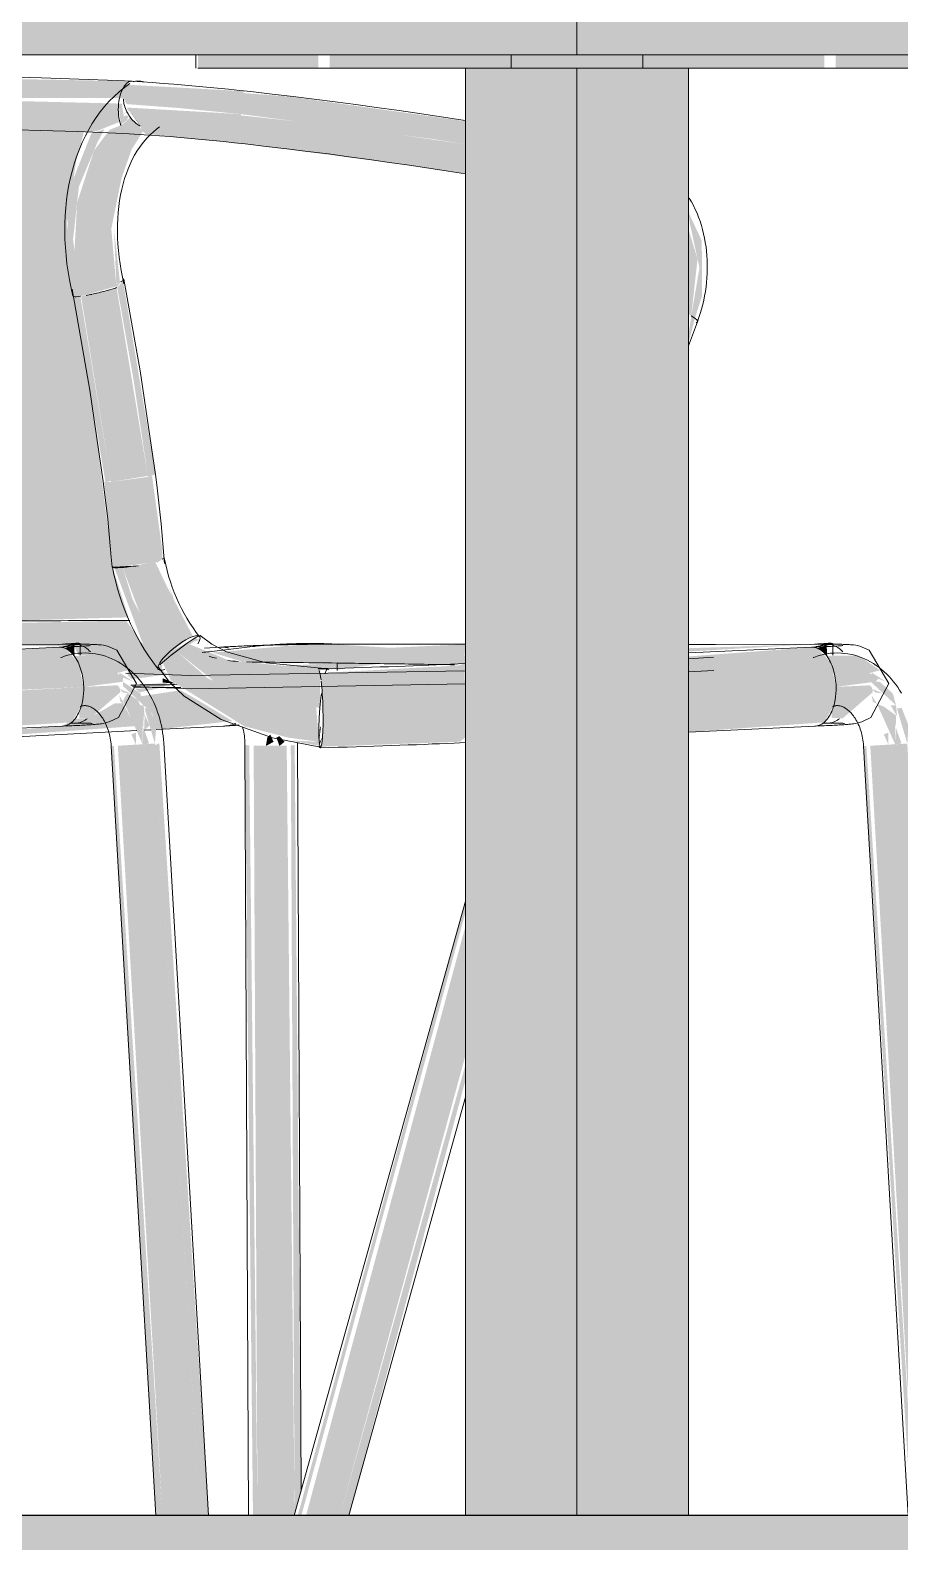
# Model space of a CAD drawing. Header units: inches. Extents: x 21380 to 98133, y -290 to 853.
# Drawn here: x 35420.17 to 35436.7, y 0.5 to 29.22 of the extents above; entities that cross this region are included whole.
import ezdxf

# ---------------------------------------------------------------- set-up
doc = ezdxf.new("R2010")
doc.units = ezdxf.units.IN
doc.header["$MEASUREMENT"] = 0
doc.layers.add('A-FLOR', color=192, linetype='Continuous', lineweight=9)
doc.layers.add('I-FURN', color=30, linetype='Continuous', lineweight=9)

# ---------------------------------------------------------------- blocks, each defined once
blk = doc.blocks.new('Falcon 7700 Series Pedestal Base - 36_ Square Top x 30_ - Wheelchair Height-460525-Building Section - East_West looking South')
at = {"layer": 'I-FURN'}
for points in [[(-26197.888, 28.75), (-26197.888, 30), (-26223.344, 30), (-26223.344, 28.75), (-26205.971, 28.75)], [(-26188.425, 28.75), (-26172.432, 28.75), (-26172.432, 30), (-26197.888, 30), (-26197.888, 28.75), (-26197.198, 28.75)], [(-26205.096, 28.5), (-26202.806, 28.5), (-26202.806, 28.75), (-26205.096, 28.75)], [(-26199.51, 28.5), (-26199.096, 28.5), (-26199.096, 28.75), (-26202.589, 28.75), (-26202.589, 28.5)], [(-26198.772, 28.5), (-26196.681, 28.5), (-26196.681, 28.75), (-26199.096, 28.75), (-26199.096, 28.5), (-26198.971, 28.5)], [(-26196.267, 28.5), (-26193.187, 28.5), (-26193.187, 28.75), (-26196.681, 28.75), (-26196.681, 28.5)], [(-26191.263, 28.5), (-26190.681, 28.5), (-26190.681, 28.75), (-26192.971, 28.75), (-26192.971, 28.5), (-26191.565, 28.5)], [(-26197.888, 1), (-26197.888, 28.5), (-26200.01, 28.5), (-26200.01, 1)], [(-26197.198, 1), (-26195.767, 1), (-26195.767, 28.5), (-26197.888, 28.5), (-26197.888, 1)]]:
    blk.add_hatch(color=256, dxfattribs=at).paths.add_polyline_path(points, flags=0)
for p, q in [((-26197.888, 28.75), (-26197.888, 30)), ((-26197.888, 28.75), (-26223.344, 28.75)), ((-26205.138, 28.75), (-26205.138, 28.5)), ((-26199.138, 28.75), (-26199.138, 28.5)), ((-26172.432, 28.75), (-26197.888, 28.75)), ((-26196.638, 28.5), (-26196.638, 28.75)), ((-26202.806, 28.5), (-26205.096, 28.5)), ((-26202.806, 28.5), (-26202.589, 28.5)), ((-26202.589, 28.5), (-26202.806, 28.5)), ((-26199.51, 28.5), (-26202.589, 28.5)), ((-26200.01, 1), (-26200.01, 28.5)), ((-26199.51, 28.5), (-26199.096, 28.5)), ((-26196.681, 28.5), (-26199.096, 28.5)), ((-26197.888, 28.5), (-26197.888, 1)), ((-26196.681, 28.5), (-26196.267, 28.5)), ((-26193.187, 28.5), (-26196.267, 28.5)), ((-26195.767, 1), (-26195.767, 28.5)), ((-26193.187, 28.5), (-26192.971, 28.5)), ((-26192.971, 28.5), (-26193.187, 28.5)), ((-26190.681, 28.5), (-26192.971, 28.5))]:
    blk.add_line(p, q, dxfattribs=at)
blk = doc.blocks.new('HermanMiller_Collection_Air-Chair_SideChair_Arms - Arms-V171-Building Section - East_West looking South')
at = {"layer": 'I-FURN'}
for points in [[(-26119.165, 17.331), (-26119.159, 17.369), (-26119.165, 17.539), (-26119.339, 17.476), (-26119.201, 17.369)], [(-26119.371, 17.483), (-26119.39, 17.507), (-26119.434, 17.496)], [(-26118.985, 16.742), (-26118.239, 16.84), (-26118.239, 16.918), (-26118.351, 17.005), (-26118.15, 17.057), (-26118.559, 17.337), (-26119.165, 17.331), (-26119, 16.909), (-26118.986, 16.755)], [(-26118.861, 16.143), (-26118.287, 16.642), (-26118.304, 16.727), (-26118.342, 16.772), (-26118.985, 16.742), (-26119.07, 16.274), (-26119.07, 16.153), (-26119.021, 16.151)], [(-26117.612, 1), (-26117.486, 1), (-26118.409, 15.62), (-26118.461, 15.619), (-26117.631, 1.329)], [(-26116.887, 1), (-26116.779, 1), (-26117.631, 15.665), (-26118.336, 15.624), (-26117.486, 1), (-26116.895, 1)], [(-26116.779, 1), (-26116.612, 1), (-26117.546, 15.67), (-26117.629, 15.636), (-26116.828, 1.854)]]:
    blk.add_hatch(color=256, dxfattribs=at).paths.add_polyline_path(points, flags=0)
h = blk.add_hatch(color=256, dxfattribs=at)
h.paths.add_polyline_path([(-26125.784, 16.423), (-26125.545, 16.475), (-26125.484, 17.133), (-26125.214, 17.212), (-26124.861, 17.099), (-26124.789, 17.137), (-26124.819, 17.244), (-26126.173, 17.148), (-26125.944, 16.953), (-26125.806, 16.617)], flags=0)
h.paths.add_polyline_path([(-26125.004, 16.46), (-26124.989, 16.48), (-26125.002, 16.479)], flags=0)
h.paths.add_polyline_path([(-26123.927, 16.51), (-26118.985, 16.742), (-26119.093, 17.212), (-26119.34, 17.477), (-26119.434, 17.496), (-26123.722, 17.244), (-26123.914, 16.557)], flags=0)
h = blk.add_hatch(color=256, dxfattribs=at)
h.paths.add_polyline_path([(-26117.631, 15.665), (-26117.604, 16.003), (-26117.738, 16.343), (-26117.828, 16.333), (-26117.738, 16.028)], flags=0)
h.paths.add_polyline_path([(-26118.326, 16.839), (-26118.355, 16.884), (-26118.351, 16.84)], flags=0)
h.paths.add_polyline_path([(-26117.845, 16.391), (-26117.905, 16.615), (-26118.239, 16.839), (-26118.239, 16.758), (-26118.084, 16.614)], flags=0)
h.paths.add_polyline_path([(-26118.037, 16.84), (-26118.307, 17.014), (-26118.307, 16.944), (-26118.085, 16.859)], flags=0)
h = blk.add_hatch(color=256, dxfattribs=at)
h.paths.add_polyline_path([(-26126.267, 15.675), (-26125.448, 15.801), (-26125.518, 16.102), (-26125.545, 16.434), (-26125.784, 16.423), (-26125.842, 16.048), (-26126.019, 15.775), (-26126.168, 15.694)], flags=0)
h.paths.add_polyline_path([(-26124.132, 15.775), (-26119.215, 16.068), (-26119.035, 16.376), (-26118.985, 16.742), (-26123.94, 16.464), (-26124.131, 15.779)], flags=0)
h = blk.add_hatch(color=256, dxfattribs=at)
h.paths.add_polyline_path([(-26117.992, 15.643), (-26117.992, 15.874), (-26118.078, 15.84), (-26118.016, 15.698)], flags=0)
h.paths.add_polyline_path([(-26117.862, 15.651), (-26117.741, 15.665), (-26117.865, 16.014), (-26117.862, 15.658)], flags=0)
h.paths.add_polyline_path([(-26118.208, 16.418), (-26118.309, 16.582), (-26118.287, 16.459), (-26118.239, 16.434)], flags=0)
h.paths.add_polyline_path([(-26117.862, 15.651), (-26117.845, 16.199), (-26118.078, 16.368), (-26118.208, 16.418), (-26117.865, 15.658)], flags=0)
h.paths.add_polyline_path([(-26117.827, 16.183), (-26117.845, 16.391), (-26117.947, 16.391), (-26117.845, 16.214)], flags=0)
h.paths.add_polyline_path([(-26118.085, 16.615), (-26118.307, 16.706), (-26118.239, 16.636)], flags=0)
for p, q in [((-26119.05, 17.347), (-26119.05, 17.565)), ((-26119.448, 17.496), (-26123.709, 17.296)), ((-26124.134, 15.774), (-26119.383, 15.997)), ((-26119.242, 16.052), (-26119.152, 16.052)), ((-26118.462, 15.618), (-26117.613, 1)), ((-26116.611, 1), (-26117.464, 15.676))]:
    blk.add_line(p, q, dxfattribs=at)
at = {"layer": 'I-FURN', "flags": 128}
for points in [[(-26123.638, 17.551), (-26121.278, 17.55), (-26119.155, 17.552)], [(-26118.861, 17.526), (-26118.863, 17.526), (-26118.87, 17.526), (-26118.88, 17.525), (-26118.893, 17.523), (-26118.909, 17.522), (-26118.927, 17.521), (-26118.947, 17.52), (-26118.969, 17.518), (-26118.993, 17.517), (-26119.019, 17.515), (-26119.047, 17.514), (-26119.076, 17.512), (-26119.107, 17.51), (-26119.14, 17.509), (-26119.174, 17.507), (-26119.209, 17.506), (-26119.245, 17.504), (-26119.283, 17.502), (-26119.322, 17.501), (-26119.362, 17.499), (-26119.403, 17.498), (-26119.444, 17.496), (-26119.445, 17.496)], [(-26117.983, 16.809), (-26118.356, 17.439), (-26118.534, 17.514), (-26118.61, 17.532), (-26118.653, 17.538), (-26118.685, 17.542), (-26118.711, 17.544), (-26118.734, 17.546), (-26118.757, 17.547), (-26118.779, 17.548), (-26118.802, 17.549), (-26118.826, 17.55), (-26118.851, 17.55), (-26118.877, 17.551), (-26118.905, 17.551), (-26118.933, 17.552), (-26118.963, 17.552), (-26118.995, 17.552), (-26119.027, 17.552), (-26119.061, 17.552), (-26119.096, 17.552), (-26119.132, 17.552), (-26119.156, 17.552)], [(-26119.027, 17.385), (-26119.092, 17.38), (-26119.157, 17.371), (-26119.222, 17.359), (-26119.286, 17.343), (-26119.348, 17.325), (-26119.41, 17.303), (-26119.421, 17.298)], [(-26117.464, 15.676), (-26117.469, 15.743), (-26117.476, 15.81), (-26117.484, 15.876), (-26117.495, 15.942), (-26117.508, 16.008), (-26117.523, 16.073), (-26117.54, 16.137), (-26117.558, 16.201), (-26117.579, 16.264), (-26117.602, 16.326), (-26117.626, 16.388), (-26117.653, 16.448), (-26117.681, 16.508), (-26117.712, 16.566), (-26117.744, 16.623), (-26117.778, 16.679), (-26117.814, 16.734), (-26117.852, 16.787), (-26117.892, 16.838), (-26117.934, 16.888), (-26117.977, 16.937), (-26118.023, 16.983), (-26118.07, 17.028), (-26118.119, 17.07), (-26118.17, 17.11), (-26118.222, 17.148), (-26118.276, 17.184), (-26118.332, 17.217), (-26118.39, 17.248), (-26118.448, 17.276), (-26118.508, 17.301), (-26118.57, 17.323), (-26118.632, 17.342), (-26118.696, 17.357), (-26118.76, 17.37), (-26118.825, 17.379), (-26118.89, 17.385), (-26118.956, 17.387), (-26119.021, 17.385), (-26119.027, 17.385)], [(-26117.983, 16.809), (-26118.325, 16.16), (-26118.499, 16.077), (-26118.573, 16.056), (-26118.617, 16.047), (-26118.648, 16.042), (-26118.674, 16.038), (-26118.697, 16.035), (-26118.719, 16.033), (-26118.742, 16.031), (-26118.765, 16.029), (-26118.789, 16.027), (-26118.814, 16.025), (-26118.84, 16.023), (-26118.867, 16.022), (-26118.896, 16.02), (-26118.925, 16.018), (-26118.957, 16.016), (-26118.989, 16.014), (-26119.023, 16.013), (-26119.058, 16.011), (-26119.094, 16.009), (-26119.131, 16.008), (-26119.17, 16.006), (-26119.21, 16.004), (-26119.25, 16.002), (-26119.292, 16.001), (-26119.335, 15.999), (-26119.378, 15.998), (-26119.385, 15.997)], [(-26119.051, 16.369), (-26119.038, 16.374), (-26119.026, 16.378), (-26119.013, 16.381), (-26119.001, 16.383), (-26118.989, 16.385), (-26118.977, 16.386), (-26118.974, 16.386)], [(-26118.974, 16.386), (-26118.962, 16.387), (-26118.95, 16.386), (-26118.938, 16.385), (-26118.925, 16.384), (-26118.912, 16.381), (-26118.899, 16.378), (-26118.885, 16.374), (-26118.871, 16.369), (-26118.856, 16.363), (-26118.841, 16.356), (-26118.825, 16.347), (-26118.809, 16.338), (-26118.793, 16.327), (-26118.776, 16.315), (-26118.759, 16.302), (-26118.742, 16.287), (-26118.725, 16.271), (-26118.707, 16.253), (-26118.69, 16.234), (-26118.673, 16.214), (-26118.656, 16.192), (-26118.639, 16.169), (-26118.623, 16.145), (-26118.607, 16.119), (-26118.592, 16.092), (-26118.577, 16.064), (-26118.563, 16.035), (-26118.55, 16.004), (-26118.537, 15.973), (-26118.525, 15.941), (-26118.514, 15.907), (-26118.504, 15.874), (-26118.495, 15.839), (-26118.487, 15.804), (-26118.48, 15.768), (-26118.474, 15.732), (-26118.469, 15.695), (-26118.465, 15.659), (-26118.462, 15.622), (-26118.462, 15.618)], [(-26118.824, 16.048), (-26118.827, 16.049), (-26118.833, 16.049), (-26118.844, 16.049), (-26118.857, 16.05), (-26118.872, 16.05), (-26118.89, 16.051), (-26118.911, 16.051), (-26118.933, 16.051), (-26118.957, 16.052), (-26118.983, 16.052), (-26119.011, 16.052), (-26119.04, 16.052), (-26119.071, 16.052), (-26119.104, 16.052), (-26119.138, 16.052), (-26119.151, 16.052)]]:
    blk.add_lwpolyline(points, dxfattribs=at)
at = {"layer": 'I-FURN'}
for points, knots in [([(-26119.371, 17.51), (-26119.241, 17.527), (-26119.047, 17.555), (-26119.033, 17.573), (-26119.202, 17.568), (-26119.369, 17.557), (-26119.466, 17.55)], [-0.9999956, -0.9999956, -0.9999956, -0.9999956, -0.7, -0.4, -0.2, 0, 0, 0, 0]), ([(-26119.172, 17.552), (-26119.097, 17.556), (-26118.984, 17.523), (-26118.885, 17.438), (-26118.855, 17.405)], [0, 0, 0, 0, 0.2857143, 0.4285714, 0.4285714, 0.4285714, 0.4285714]), ([(-26118.985, 16.742), (-26118.988, 16.855), (-26119.024, 17.08), (-26119.145, 17.328), (-26119.292, 17.466), (-26119.387, 17.496), (-26119.434, 17.496)], [0, 0, 0, 0, 0.285714, 0.571429, 0.785714, 1, 1, 1, 1]), ([(-26119.397, 15.997), (-26119.335, 15.996), (-26119.209, 16.045), (-26119.07, 16.24), (-26118.996, 16.489), (-26118.983, 16.657), (-26118.985, 16.742)], [0, 0, 0, 0, 0.285714, 0.571429, 0.785714, 1, 1, 1, 1]), ([(-26118.92, 16.138), (-26118.936, 16.125), (-26119.005, 16.078), (-26119.079, 16.056), (-26119.135, 16.053)], [0.7142857, 0.7142857, 0.7142857, 0.7142857, 0.7857143, 1, 1, 1, 1])]:
    blk.add_open_spline(points, degree=3, knots=knots, dxfattribs=at)
for points in [[(-26119.284, 17.527), (-26119.248, 17.541), (-26119.21, 17.55), (-26119.172, 17.552)], [(-26119.135, 16.053), (-26119.141, 16.052), (-26119.147, 16.052), (-26119.152, 16.052)]]:
    blk.add_open_spline(points, degree=3, dxfattribs=at)
blk = doc.blocks.new('HermanMiller_Collection_Air-Chair_SideChair_Arms - Arms-V179-Building Section - East_West looking South')
at = {"layer": 'I-FURN'}
for points in [[(-26126.047, 27.825), (-26122.661, 27.931), (-26118.303, 27.933), (-26118.143, 28.228), (-26118.239, 28.253), (-26122.794, 28.334), (-26125.748, 28.228), (-26125.98, 28.032), (-26126.024, 27.933)], [(-26115.996, 27.624), (-26115.945, 28.061), (-26118.193, 28.184), (-26118.303, 27.933), (-26118.22, 27.909), (-26118.166, 27.814), (-26117.184, 27.741)], [(-26118.829, 27.281), (-26118.725, 27.308), (-26118.298, 27.477), (-26118.327, 27.825), (-26122.661, 27.931), (-26126.047, 27.825), (-26125.971, 27.481), (-26124.819, 27.3), (-26122.366, 27.359), (-26118.832, 27.281)], [(-26111.727, 27.05), (-26111.727, 27.491), (-26115.072, 27.958), (-26115.95, 28.025), (-26115.996, 27.624), (-26112.337, 27.149)], [(-26117.924, 27.43), (-26118.163, 27.741), (-26117.93, 27.432)], [(-26111.727, 26.486), (-26111.727, 27.05), (-26114.137, 27.401), (-26115.999, 27.6), (-26116.053, 27.076), (-26112.567, 26.623)], [(-26107.362, 23.747), (-26107.224, 24.179), (-26107.232, 25.218), (-26107.484, 25.76), (-26107.459, 25.55), (-26107.275, 24.704), (-26107.431, 23.793)], [(-26107.431, 23.793), (-26107.312, 24.872), (-26107.484, 25.435), (-26107.484, 23.822)], [(-26117.763, 20.731), (-26117.621, 20.78), (-26118.239, 24.463), (-26118.346, 24.327), (-26118.037, 22.577)], [(-26118.544, 20.635), (-26118.467, 20.656), (-26119.048, 24.162), (-26119.164, 24.155), (-26118.572, 20.637)], [(-26118.464, 20.637), (-26117.766, 20.75), (-26118.36, 24.327), (-26119.034, 24.162), (-26118.465, 20.644)], [(-26107.484, 23.273), (-26107.362, 23.747), (-26107.431, 23.793), (-26107.484, 23.419), (-26107.484, 23.379)], [(-26118.299, 19.02), (-26117.598, 19.118), (-26117.763, 20.731), (-26118.464, 20.637), (-26118.3, 19.025)], [(-26117.596, 19.095), (-26117.49, 19.169), (-26117.49, 19.33), (-26117.685, 20.75), (-26117.763, 20.731), (-26117.598, 19.118)], [(-26118.429, 19.015), (-26118.3, 19.033), (-26118.464, 20.637), (-26118.594, 20.635), (-26118.464, 19.363)], [(-26117.573, 17.095), (-26117.471, 17.287), (-26118.056, 18.406), (-26118.244, 19.009), (-26118.399, 19.002), (-26117.838, 17.5), (-26117.605, 17.144)], [(-26117.471, 17.287), (-26117.015, 17.647), (-26116.905, 17.697), (-26117.397, 18.64), (-26117.628, 19.123), (-26118.239, 18.994), (-26117.802, 17.835)], [(-26118.078, 16.886), (-26117.382, 16.982), (-26117.509, 17.058), (-26118.182, 18.003), (-26122.82, 17.899), (-26122.827, 17.55), (-26119.159, 17.51), (-26119.093, 17.341), (-26118.546, 17.331), (-26118.15, 17.057), (-26118.15, 16.968), (-26118.085, 16.894)], [(-26114.492, 16.344), (-26114.488, 17.073), (-26116.224, 17.247), (-26117.015, 17.57), (-26117.22, 17.42), (-26116.518, 16.861), (-26115.716, 16.545), (-26114.962, 16.421)], [(-26104.856, 17.331), (-26104.85, 17.369), (-26104.856, 17.539), (-26105.03, 17.476), (-26104.892, 17.369)], [(-26105.063, 17.483), (-26105.082, 17.507), (-26105.079, 17.487)], [(-26104.677, 16.742), (-26103.93, 16.84), (-26103.872, 16.896), (-26104.043, 17.005), (-26103.842, 17.057), (-26104.251, 17.337), (-26104.856, 17.331), (-26104.692, 16.909), (-26104.678, 16.755)], [(-26114.373, 17.06), (-26114.167, 17.096), (-26114.167, 17.195), (-26115.421, 17.129), (-26115.033, 17.105), (-26114.371, 17.066)], [(-26114.436, 16.318), (-26111.727, 16.412), (-26111.742, 17.073), (-26111.865, 17.148), (-26114.495, 17.004), (-26114.443, 16.512)], [(-26114.167, 17.069), (-26113.357, 17.183), (-26114.167, 17.195), (-26114.167, 17.096)], [(-26117.466, 16.733), (-26117.398, 16.818), (-26118.085, 16.775), (-26118.041, 16.737), (-26117.486, 16.733)], [(-26117.245, 16.808), (-26117.486, 16.907), (-26117.486, 16.823), (-26117.304, 16.812)], [(-26107.484, 15.885), (-26104.907, 16.068), (-26104.726, 16.376), (-26104.677, 16.742), (-26107.484, 16.61), (-26107.484, 15.893)], [(-26104.553, 16.143), (-26103.979, 16.642), (-26103.995, 16.727), (-26104.034, 16.772), (-26104.677, 16.742), (-26104.761, 16.274), (-26104.761, 16.153), (-26104.712, 16.151)], [(-26114.471, 15.606), (-26111.829, 15.7), (-26111.727, 15.781), (-26111.727, 16.412), (-26114.436, 16.318), (-26114.456, 15.677)], [(-26114.509, 15.697), (-26114.475, 15.97), (-26114.492, 15.988)], [(-26115.686, 1), (-26115.68, 1), (-26115.838, 15.629), (-26115.919, 15.643), (-26115.766, 1)], [(-26115.328, 1), (-26114.974, 1.015), (-26115.125, 15.626), (-26115.753, 15.624), (-26115.68, 1), (-26115.449, 1)], [(-26114.974, 1.015), (-26114.851, 1.458), (-26114.973, 15.637), (-26115.047, 15.63), (-26114.985, 3.187)], [(-26114.5, 15.639), (-26114.444, 15.793), (-26114.506, 15.679)], [(-26103.177, 1), (-26104.101, 15.62), (-26104.153, 15.619), (-26103.251, 1), (-26103.182, 1)], [(-26102.71, 1), (-26102.599, 1), (-26102.576, 2.813), (-26103.323, 15.665), (-26104.027, 15.624), (-26103.177, 1), (-26102.832, 1)], [(-26114.91, 1), (-26114.845, 1), (-26111.727, 12.451), (-26111.727, 12.667), (-26114.914, 1)], [(-26114.541, 1), (-26114.112, 1), (-26111.727, 9.736), (-26111.727, 12.187), (-26114.757, 1), (-26114.548, 1)], [(-26114.039, 1), (-26113.942, 1), (-26111.727, 9.264), (-26111.727, 9.557), (-26114.112, 1)]]:
    blk.add_hatch(color=256, dxfattribs=at).paths.add_polyline_path(points, flags=0)
h = blk.add_hatch(color=256, dxfattribs=at)
h.paths.add_polyline_path([(-26119.125, 24.155), (-26119.048, 24.162), (-26119.187, 25.242), (-26119.076, 26.248), (-26118.725, 27.084), (-26118.59, 27.338), (-26118.841, 27.255), (-26119.174, 26.412), (-26119.293, 25.719), (-26119.279, 24.869), (-26119.174, 24.157)], flags=0)
h.paths.add_polyline_path([(-26118.225, 27.609), (-26118.166, 27.671), (-26118.226, 27.624)], flags=0)
h = blk.add_hatch(color=256, dxfattribs=at)
h.paths.add_polyline_path([(-26119.048, 24.162), (-26118.364, 24.351), (-26118.46, 25.445), (-26118.266, 26.407), (-26118.073, 26.953), (-26117.851, 27.307), (-26118.097, 27.56), (-26118.305, 27.401), (-26118.495, 27.325), (-26118.791, 26.926), (-26119.11, 25.941), (-26119.16, 25.031), (-26119.092, 24.506)], flags=0)
h.paths.add_polyline_path([(-26118.268, 27.411), (-26118.175, 27.491), (-26118.122, 27.6), (-26118.216, 27.59), (-26118.239, 27.454)], flags=0)
h = blk.add_hatch(color=256, dxfattribs=at)
h.paths.add_polyline_path([(-26116.053, 27.076), (-26115.996, 27.624), (-26118.166, 27.749), (-26117.908, 27.393), (-26117.856, 27.288), (-26117.802, 27.247), (-26117.124, 27.181)], flags=0)
h.paths.add_polyline_path([(-26118.276, 27.406), (-26118.211, 27.499), (-26118.259, 27.821), (-26118.321, 27.825), (-26118.278, 27.411)], flags=0)
h = blk.add_hatch(color=256, dxfattribs=at)
h.paths.add_polyline_path([(-26120.428, 17.999), (-26118.133, 18.063), (-26118.433, 19.01), (-26118.431, 19.039), (-26118.827, 22.135), (-26119.307, 25.541), (-26119.131, 26.72), (-26118.978, 27.286), (-26122.634, 27.356), (-26124.589, 27.252), (-26124.506, 27.216), (-26123.472, 26.98), (-26122.404, 26.625), (-26122.223, 26.448), (-26122.202, 26.344), (-26121.918, 26.073), (-26121.888, 25.949), (-26121.533, 25.159), (-26121.518, 24.537), (-26121.603, 23.959), (-26122.722, 20.742), (-26122.801, 20.4), (-26122.762, 18.285), (-26122.751, 18.004), (-26121.431, 18)], flags=0)
h.paths.add_polyline_path([(-26122.291, 24.694), (-26122.408, 24.694), (-26122.347, 24.783)], flags=0)
h.paths.add_polyline_path([(-26123.021, 22.782), (-26122.483, 24.046), (-26122.402, 24.039), (-26122.33, 24.878), (-26122.423, 25.304), (-26122.592, 25.517), (-26122.626, 25.719), (-26122.76, 25.737), (-26123.746, 26.031), (-26123.406, 25.159), (-26123.196, 24.169), (-26123.023, 22.794)], flags=0)
h.paths.add_polyline_path([(-26119.293, 25.719), (-26119.241, 26.168), (-26119.291, 25.726)], flags=0)
h.paths.add_polyline_path([(-26122.2, 25.724), (-26122.343, 25.928), (-26122.466, 25.734), (-26122.254, 25.726)], flags=0)
h = blk.add_hatch(color=256, dxfattribs=at)
h.paths.add_polyline_path([(-26118.36, 24.327), (-26118.294, 24.419), (-26118.408, 25.445), (-26118.364, 24.351)], flags=0)
h.paths.add_polyline_path([(-26118.253, 24.456), (-26118.247, 24.464), (-26118.255, 24.464)], flags=0)
h = blk.add_hatch(color=256, dxfattribs=at)
h.paths.add_polyline_path([(-26117.377, 18.668), (-26117.239, 18.278), (-26117.297, 18.491), (-26117.343, 18.591)], flags=0)
h.paths.add_polyline_path([(-26116.905, 17.697), (-26116.843, 17.722), (-26116.913, 17.711)], flags=0)
h = blk.add_hatch(color=256, dxfattribs=at)
h.paths.add_polyline_path([(-26117.509, 17.058), (-26117.486, 17.161), (-26117.564, 17.141)], flags=0)
h.paths.add_polyline_path([(-26117.565, 17.144), (-26117.384, 17.292), (-26116.88, 17.604), (-26116.781, 17.633), (-26116.867, 17.672), (-26117.392, 17.371), (-26117.524, 17.207)], flags=0)
h = blk.add_hatch(color=256, dxfattribs=at)
h.paths.add_polyline_path([(-26111.936, 17.162), (-26111.727, 17.186), (-26111.742, 17.392), (-26114.143, 17.548), (-26114.806, 17.548), (-26116.536, 17.393), (-26115.973, 17.224), (-26115.693, 17.213), (-26111.996, 17.163)], flags=0)
h.paths.add_polyline_path([(-26116.453, 17.281), (-26116.674, 17.404), (-26116.58, 17.325), (-26116.496, 17.285)], flags=0)
h = blk.add_hatch(color=256, dxfattribs=at)
h.paths.add_polyline_path([(-26111.727, 17.391), (-26111.727, 17.55), (-26113.434, 17.473), (-26111.742, 17.392)], flags=0)
h.paths.add_polyline_path([(-26107.484, 17.414), (-26105.15, 17.552), (-26107.484, 17.477), (-26107.484, 17.42)], flags=0)
h = blk.add_hatch(color=256, dxfattribs=at)
h.paths.add_polyline_path([(-26117.929, 16.636), (-26117.486, 16.733), (-26118.006, 16.705)], flags=0)
h.paths.add_polyline_path([(-26116.606, 17.426), (-26116.456, 17.426), (-26116.609, 17.428)], flags=0)
h = blk.add_hatch(color=256, dxfattribs=at)
h.paths.add_polyline_path([(-26114.497, 15.622), (-26114.509, 15.697), (-26115.044, 15.724)], flags=0)
h.paths.add_polyline_path([(-26114.509, 15.697), (-26114.564, 16.356), (-26116.046, 16.675), (-26116.626, 16.904), (-26117.22, 17.42), (-26117.477, 17.187), (-26117.327, 16.864), (-26115.934, 15.994), (-26115.087, 15.777), (-26114.514, 15.698)], flags=0)
h = blk.add_hatch(color=256, dxfattribs=at)
h.paths.add_polyline_path([(-26107.484, 16.61), (-26104.677, 16.742), (-26104.784, 17.212), (-26105.032, 17.477), (-26105.126, 17.496), (-26107.484, 17.32), (-26107.484, 16.709)], flags=0)
h.paths.add_polyline_path([(-26111.727, 17.056), (-26111.727, 17.186), (-26111.865, 17.148), (-26111.742, 17.073)], flags=0)
h = blk.add_hatch(color=256, dxfattribs=at)
h.paths.add_polyline_path([(-26103.323, 15.665), (-26103.296, 16.003), (-26103.43, 16.343), (-26103.52, 16.333), (-26103.43, 16.028)], flags=0)
h.paths.add_polyline_path([(-26104.018, 16.839), (-26104.047, 16.884), (-26104.043, 16.84)], flags=0)
h.paths.add_polyline_path([(-26103.537, 16.391), (-26103.597, 16.615), (-26103.847, 16.838), (-26104.018, 16.839), (-26103.597, 16.447)], flags=0)
h.paths.add_polyline_path([(-26103.729, 16.84), (-26103.998, 17.014), (-26103.998, 16.944), (-26103.777, 16.859)], flags=0)
h = blk.add_hatch(color=256, dxfattribs=at)
h.paths.add_polyline_path([(-26117.845, 16.391), (-26117.685, 16.239), (-26117.604, 15.931), (-26116.156, 16.093), (-26116.903, 16.544), (-26117.144, 16.677), (-26117.892, 16.565), (-26117.858, 16.44)], flags=0)
h.paths.add_polyline_path([(-26117.827, 16.183), (-26117.865, 16.404), (-26117.838, 16.306), (-26117.829, 16.21)], flags=0)
h.paths.add_polyline_path([(-26118.208, 16.418), (-26117.828, 16.18), (-26117.831, 15.919), (-26117.733, 16.011), (-26117.959, 16.497), (-26118.156, 16.625), (-26118.202, 16.544), (-26118.232, 16.487), (-26118.21, 16.423)], flags=0)
h.paths.add_polyline_path([(-26122.512, 15.675), (-26118.007, 15.996), (-26118.239, 16.434), (-26118.403, 16.426), (-26118.752, 16.222), (-26118.928, 16.146), (-26119.151, 16.139), (-26119.397, 15.997), (-26122.235, 15.776), (-26122.44, 15.688)], flags=0)
h = blk.add_hatch(color=256, dxfattribs=at)
h.paths.add_polyline_path([(-26103.683, 15.643), (-26103.683, 15.874), (-26103.77, 15.84), (-26103.707, 15.698)], flags=0)
h.paths.add_polyline_path([(-26103.553, 15.651), (-26103.433, 15.665), (-26103.557, 16.014), (-26103.553, 15.658)], flags=0)
h.paths.add_polyline_path([(-26103.899, 16.418), (-26104.001, 16.582), (-26103.978, 16.459)], flags=0)
h.paths.add_polyline_path([(-26103.553, 15.651), (-26103.537, 16.199), (-26103.77, 16.368), (-26103.899, 16.418), (-26103.557, 15.658)], flags=0)
h.paths.add_polyline_path([(-26103.519, 16.183), (-26103.537, 16.391), (-26103.639, 16.391), (-26103.537, 16.214)], flags=0)
h.paths.add_polyline_path([(-26103.777, 16.615), (-26103.998, 16.706), (-26103.93, 16.636), (-26103.784, 16.616)], flags=0)
h = blk.add_hatch(color=256, dxfattribs=at)
h.paths.add_polyline_path([(-26115.521, 15.619), (-26115.375, 15.697), (-26115.436, 15.836), (-26115.494, 15.777), (-26115.521, 15.621)], flags=0)
h.paths.add_polyline_path([(-26115.263, 15.621), (-26115.166, 15.697), (-26115.263, 15.807), (-26115.32, 15.777), (-26115.264, 15.625)], flags=0)
for p, q in [((-26107.484, 23.219), (-26107.313, 23.678)), ((-26107.336, 23.661), (-26107.313, 23.678)), ((-26116.771, 17.721), (-26116.771, 17.711)), ((-26114.401, 17.552), (-26111.727, 17.552)), ((-26104.742, 17.347), (-26104.742, 17.565)), ((-26116.386, 17.496), (-26116.689, 17.48)), ((-26105.139, 17.496), (-26107.484, 17.386)), ((-26107.484, 17.277), (-26107.009, 17.307)), ((-26114.331, 17.066), (-26114.349, 17.091)), ((-26114.167, 17.195), (-26114.167, 17.053)), ((-26111.727, 17.187), (-26112.012, 17.173)), ((-26107.484, 17.026), (-26107.005, 17.056)), ((-26122.491, 15.675), (-26117.974, 15.911)), ((-26117.831, 15.918), (-26117.707, 15.925)), ((-26117.61, 15.93), (-26116.303, 15.998)), ((-26107.484, 15.884), (-26105.075, 15.997)), ((-26104.934, 16.052), (-26104.844, 16.052)), ((-26115.92, 15.645), (-26115.848, 1)), ((-26114.92, 15.671), (-26114.92, 15.65)), ((-26114.85, 1.459), (-26114.92, 15.65)), ((-26111.942, 15.675), (-26111.727, 15.685)), ((-26104.154, 15.618), (-26103.304, 1)), ((-26111.727, 12.669), (-26114.98, 1)), ((-26113.941, 1), (-26111.727, 8.945))]:
    blk.add_line(p, q, dxfattribs=at)
at = {"layer": 'I-FURN', "flags": 128}
for points in [[(-26125.647, 28.25), (-26125.177, 28.28), (-26124.68, 28.306), (-26124.156, 28.326), (-26123.605, 28.34), (-26123.029, 28.35), (-26122.427, 28.353), (-26121.801, 28.352), (-26121.152, 28.345), (-26120.481, 28.332), (-26119.789, 28.314), (-26119.077, 28.291), (-26118.346, 28.263), (-26118.069, 28.251)], [(-26118.106, 28.206), (-26118.21, 28.13), (-26118.311, 28.048), (-26118.407, 27.961), (-26118.499, 27.868), (-26118.587, 27.77), (-26118.669, 27.667), (-26118.748, 27.559), (-26118.821, 27.447), (-26118.89, 27.331), (-26118.953, 27.211), (-26119.012, 27.088), (-26119.067, 26.961), (-26119.116, 26.83), (-26119.161, 26.697), (-26119.2, 26.561), (-26119.235, 26.422), (-26119.265, 26.281), (-26119.29, 26.138), (-26119.311, 25.993), (-26119.326, 25.845), (-26119.337, 25.697), (-26119.344, 25.547), (-26119.345, 25.395), (-26119.342, 25.243), (-26119.334, 25.09), (-26119.321, 24.936), (-26119.304, 24.782), (-26119.283, 24.628), (-26119.257, 24.474), (-26119.226, 24.32), (-26119.191, 24.167)], [(-26118.067, 28.251), (-26117.872, 28.238), (-26117.674, 28.224), (-26117.473, 28.209), (-26117.27, 28.193), (-26117.064, 28.176), (-26116.858, 28.158), (-26116.649, 28.139), (-26116.44, 28.118), (-26116.23, 28.097), (-26116.019, 28.075), (-26115.944, 28.066)], [(-26111.727, 27.5), (-26111.897, 27.527), (-26112.269, 27.585), (-26112.646, 27.642), (-26113.029, 27.698), (-26113.417, 27.753), (-26113.808, 27.806), (-26114.203, 27.858), (-26114.601, 27.909), (-26115.001, 27.958), (-26115.402, 28.005), (-26115.805, 28.051), (-26115.944, 28.066)], [(-26125.015, 27.288), (-26124.629, 27.307), (-26124.116, 27.327), (-26123.576, 27.341), (-26123.009, 27.35), (-26122.416, 27.353), (-26121.799, 27.352), (-26121.157, 27.344), (-26120.493, 27.332), (-26119.808, 27.314), (-26119.102, 27.291), (-26118.377, 27.263), (-26118.12, 27.252)], [(-26117.541, 27.38), (-26117.601, 27.337), (-26117.659, 27.29), (-26117.715, 27.239), (-26117.77, 27.183), (-26117.823, 27.123), (-26117.875, 27.059), (-26117.925, 26.991), (-26117.972, 26.918), (-26118.018, 26.842), (-26118.061, 26.761), (-26118.101, 26.676), (-26118.139, 26.587), (-26118.174, 26.495), (-26118.206, 26.399), (-26118.235, 26.299), (-26118.261, 26.196), (-26118.283, 26.091), (-26118.303, 25.982), (-26118.318, 25.87), (-26118.33, 25.756), (-26118.339, 25.64), (-26118.344, 25.521), (-26118.345, 25.401), (-26118.342, 25.279), (-26118.336, 25.156), (-26118.326, 25.032), (-26118.312, 24.907), (-26118.294, 24.781), (-26118.273, 24.655), (-26118.248, 24.529), (-26118.219, 24.402)], [(-26118.122, 27.252), (-26117.932, 27.24), (-26117.738, 27.226), (-26117.542, 27.212), (-26117.344, 27.196), (-26117.143, 27.179), (-26116.94, 27.162), (-26116.737, 27.143), (-26116.532, 27.123), (-26116.326, 27.102), (-26116.12, 27.08), (-26116.053, 27.072)], [(-26111.727, 26.487), (-26112.054, 26.54), (-26112.42, 26.597), (-26112.793, 26.653), (-26113.171, 26.708), (-26113.554, 26.762), (-26113.941, 26.815), (-26114.331, 26.867), (-26114.725, 26.917), (-26115.12, 26.965), (-26115.517, 27.012), (-26115.915, 27.057), (-26116.053, 27.072)], [(-26107.313, 23.678), (-26107.285, 23.758), (-26107.259, 23.839), (-26107.235, 23.921), (-26107.213, 24.004), (-26107.194, 24.087), (-26107.177, 24.171), (-26107.163, 24.256), (-26107.151, 24.341), (-26107.141, 24.426), (-26107.134, 24.511), (-26107.129, 24.596), (-26107.126, 24.682), (-26107.126, 24.767), (-26107.129, 24.852), (-26107.134, 24.936), (-26107.141, 25.02), (-26107.151, 25.104), (-26107.164, 25.187), (-26107.179, 25.269), (-26107.196, 25.35), (-26107.216, 25.431), (-26107.239, 25.51), (-26107.264, 25.588), (-26107.291, 25.665), (-26107.322, 25.741), (-26107.355, 25.815), (-26107.39, 25.887), (-26107.428, 25.958), (-26107.469, 26.027)], [(-26117.621, 20.78), (-26117.914, 22.744), (-26118.222, 24.486)], [(-26119.205, 24.299), (-26118.868, 22.377), (-26118.612, 20.647)], [(-26107.313, 23.678), (-26107.313, 23.679), (-26107.322, 23.708), (-26107.362, 23.747), (-26107.431, 23.793)], [(-26117.448, 19.086), (-26117.511, 19.837), (-26117.596, 20.584), (-26117.621, 20.78)], [(-26118.612, 20.647), (-26118.526, 19.929), (-26118.46, 19.207), (-26118.446, 19.017)], [(-26118.437, 19.015), (-26118.409, 18.877), (-26118.377, 18.74), (-26118.34, 18.603), (-26118.299, 18.468), (-26118.255, 18.334), (-26118.205, 18.201), (-26118.152, 18.07), (-26118.095, 17.941), (-26118.034, 17.815), (-26117.969, 17.69), (-26117.9, 17.568), (-26117.828, 17.448), (-26117.752, 17.331), (-26117.673, 17.217), (-26117.59, 17.106), (-26117.565, 17.075)], [(-26116.78, 17.694), (-26116.844, 17.778), (-26116.905, 17.864), (-26116.964, 17.953), (-26117.021, 18.045), (-26117.075, 18.138), (-26117.126, 18.234), (-26117.174, 18.333), (-26117.219, 18.432), (-26117.262, 18.534), (-26117.301, 18.637), (-26117.337, 18.741), (-26117.37, 18.846), (-26117.399, 18.953), (-26117.425, 19.059), (-26117.448, 19.167), (-26117.453, 19.197)], [(-26117.22, 17.42), (-26117.116, 17.498), (-26117.015, 17.57), (-26116.924, 17.633), (-26116.85, 17.681), (-26116.798, 17.711), (-26116.771, 17.721)], [(-26116.768, 17.72), (-26116.55, 17.551), (-26116.269, 17.407), (-26115.514, 17.196), (-26114.403, 17.092), (-26114.349, 17.091)], [(-26116.399, 17.495), (-26116.374, 17.497), (-26116.348, 17.498), (-26116.32, 17.5), (-26116.291, 17.502), (-26116.261, 17.504), (-26116.23, 17.505), (-26116.197, 17.507), (-26116.163, 17.509), (-26116.128, 17.511), (-26116.092, 17.512), (-26116.054, 17.514), (-26116.015, 17.516), (-26115.975, 17.518), (-26115.935, 17.519), (-26115.893, 17.521), (-26115.85, 17.523), (-26115.806, 17.524), (-26115.762, 17.526), (-26115.717, 17.527), (-26115.671, 17.529), (-26115.625, 17.53), (-26115.578, 17.532), (-26115.531, 17.533), (-26115.483, 17.535), (-26115.435, 17.536), (-26115.387, 17.537), (-26115.339, 17.539), (-26115.29, 17.54), (-26115.242, 17.541), (-26115.193, 17.542), (-26115.145, 17.543), (-26115.097, 17.544), (-26115.05, 17.545), (-26115.002, 17.546), (-26114.955, 17.547), (-26114.909, 17.548), (-26114.863, 17.548), (-26114.818, 17.549), (-26114.773, 17.55), (-26114.729, 17.55), (-26114.686, 17.551), (-26114.644, 17.551), (-26114.603, 17.552), (-26114.563, 17.552), (-26114.524, 17.552), (-26114.487, 17.552), (-26114.45, 17.552), (-26114.414, 17.552), (-26114.401, 17.552)], [(-26107.484, 17.55), (-26106.97, 17.55), (-26104.847, 17.552)], [(-26104.552, 17.526), (-26104.555, 17.526), (-26104.561, 17.526), (-26104.572, 17.525), (-26104.585, 17.523), (-26104.6, 17.522), (-26104.618, 17.521), (-26104.639, 17.52), (-26104.661, 17.518), (-26104.685, 17.517), (-26104.711, 17.515), (-26104.739, 17.514), (-26104.768, 17.512), (-26104.799, 17.51), (-26104.831, 17.509), (-26104.865, 17.507), (-26104.9, 17.506), (-26104.937, 17.504), (-26104.975, 17.502), (-26105.013, 17.501), (-26105.053, 17.499), (-26105.094, 17.498), (-26105.136, 17.496), (-26105.137, 17.496)], [(-26103.675, 16.809), (-26104.048, 17.439), (-26104.226, 17.514), (-26104.301, 17.532), (-26104.345, 17.538), (-26104.376, 17.542), (-26104.402, 17.544), (-26104.426, 17.546), (-26104.448, 17.547), (-26104.471, 17.548), (-26104.494, 17.549), (-26104.518, 17.55), (-26104.543, 17.55), (-26104.569, 17.551), (-26104.596, 17.551), (-26104.625, 17.552), (-26104.655, 17.552), (-26104.686, 17.552), (-26104.719, 17.552), (-26104.752, 17.552), (-26104.788, 17.552), (-26104.824, 17.552), (-26104.848, 17.552)], [(-26117.538, 17.159), (-26117.486, 17.207), (-26117.412, 17.27), (-26117.321, 17.342), (-26117.22, 17.42)], [(-26104.719, 17.385), (-26104.784, 17.38), (-26104.849, 17.371), (-26104.913, 17.359), (-26104.977, 17.343), (-26105.04, 17.325), (-26105.101, 17.303), (-26105.112, 17.298)], [(-26103.435, 16.623), (-26103.47, 16.679), (-26103.506, 16.734), (-26103.544, 16.787), (-26103.584, 16.838), (-26103.625, 16.888), (-26103.669, 16.937), (-26103.714, 16.983), (-26103.762, 17.028), (-26103.811, 17.07), (-26103.861, 17.11), (-26103.914, 17.148), (-26103.968, 17.184), (-26104.024, 17.217), (-26104.081, 17.248), (-26104.14, 17.276), (-26104.2, 17.301), (-26104.261, 17.323), (-26104.324, 17.342), (-26104.387, 17.357), (-26104.452, 17.37), (-26104.517, 17.379), (-26104.582, 17.385), (-26104.647, 17.387), (-26104.713, 17.385), (-26104.719, 17.385)], [(-26118.182, 17.003), (-26116.95, 16.956), (-26111.727, 17.048)], [(-26117.568, 17.12), (-26117.353, 16.832), (-26117.077, 16.565), (-26116.371, 16.122), (-26115.396, 15.777), (-26114.48, 15.597)], [(-26112.012, 17.173), (-26112.145, 17.167), (-26112.282, 17.161), (-26112.423, 17.155), (-26112.569, 17.149), (-26112.718, 17.143), (-26112.871, 17.137), (-26113.027, 17.132), (-26113.187, 17.126), (-26113.349, 17.12), (-26113.514, 17.115), (-26113.682, 17.109), (-26113.851, 17.104), (-26114.022, 17.098), (-26114.195, 17.093), (-26114.369, 17.088), (-26114.528, 17.084)], [(-26114.349, 17.091), (-26114.371, 17.066), (-26114.397, 16.991)], [(-26118.055, 16.749), (-26116.936, 16.705), (-26111.727, 16.799)], [(-26103.675, 16.809), (-26104.016, 16.16), (-26104.19, 16.077), (-26104.265, 16.056), (-26104.308, 16.047), (-26104.339, 16.042), (-26104.365, 16.038), (-26104.388, 16.035), (-26104.411, 16.033), (-26104.433, 16.031), (-26104.456, 16.029), (-26104.48, 16.027), (-26104.505, 16.025), (-26104.531, 16.023), (-26104.559, 16.022), (-26104.587, 16.02), (-26104.617, 16.018), (-26104.648, 16.016), (-26104.681, 16.014), (-26104.714, 16.013), (-26104.749, 16.011), (-26104.786, 16.009), (-26104.823, 16.008), (-26104.862, 16.006), (-26104.901, 16.004), (-26104.942, 16.002), (-26104.984, 16.001), (-26105.026, 15.999), (-26105.07, 15.998), (-26105.077, 15.997)], [(-26114.463, 16.616), (-26114.473, 16.537), (-26114.492, 16.344)], [(-26104.743, 16.369), (-26104.73, 16.374), (-26104.717, 16.378), (-26104.705, 16.381), (-26104.692, 16.383), (-26104.68, 16.385), (-26104.668, 16.386), (-26104.666, 16.386)], [(-26104.666, 16.386), (-26104.654, 16.387), (-26104.642, 16.386), (-26104.629, 16.385), (-26104.617, 16.384), (-26104.604, 16.381), (-26104.59, 16.378), (-26104.577, 16.374), (-26104.562, 16.369), (-26104.548, 16.363), (-26104.532, 16.356), (-26104.517, 16.347), (-26104.501, 16.338), (-26104.484, 16.327), (-26104.468, 16.315), (-26104.451, 16.302), (-26104.433, 16.287), (-26104.416, 16.271), (-26104.399, 16.253), (-26104.382, 16.234), (-26104.365, 16.214), (-26104.348, 16.192), (-26104.331, 16.169), (-26104.315, 16.145), (-26104.299, 16.119), (-26104.284, 16.092), (-26104.269, 16.064), (-26104.255, 16.035), (-26104.241, 16.004), (-26104.229, 15.973), (-26104.217, 15.941), (-26104.206, 15.907), (-26104.196, 15.874), (-26104.187, 15.839), (-26104.179, 15.804), (-26104.172, 15.768), (-26104.166, 15.732), (-26104.161, 15.695), (-26104.157, 15.659), (-26104.154, 15.622), (-26104.154, 15.618)], [(-26114.492, 16.344), (-26114.506, 16.151), (-26114.514, 15.97), (-26114.515, 15.816), (-26114.509, 15.697), (-26114.497, 15.622), (-26114.479, 15.597)], [(-26116.289, 15.999), (-26116.272, 16), (-26116.253, 16.001), (-26116.231, 16.003), (-26116.208, 16.004), (-26116.183, 16.006), (-26116.155, 16.007), (-26116.127, 16.009), (-26116.096, 16.01), (-26116.064, 16.012), (-26116.031, 16.014)], [(-26115.965, 15.986), (-26115.956, 15.952), (-26115.948, 15.918), (-26115.941, 15.882), (-26115.935, 15.846), (-26115.93, 15.809), (-26115.926, 15.772), (-26115.923, 15.734), (-26115.921, 15.696), (-26115.92, 15.658), (-26115.92, 15.645)], [(-26104.516, 16.048), (-26104.518, 16.049), (-26104.525, 16.049), (-26104.535, 16.049), (-26104.548, 16.05), (-26104.564, 16.05), (-26104.582, 16.051), (-26104.602, 16.051), (-26104.625, 16.051), (-26104.649, 16.052), (-26104.675, 16.052), (-26104.703, 16.052), (-26104.732, 16.052), (-26104.763, 16.052), (-26104.795, 16.052), (-26104.829, 16.052), (-26104.843, 16.052)], [(-26111.942, 15.675), (-26112.077, 15.669), (-26112.216, 15.663), (-26112.36, 15.657), (-26112.508, 15.65), (-26112.659, 15.644), (-26112.814, 15.638), (-26112.972, 15.633), (-26113.134, 15.627), (-26113.298, 15.621), (-26113.465, 15.615), (-26113.633, 15.61), (-26113.805, 15.604), (-26113.977, 15.599), (-26114.152, 15.594), (-26114.327, 15.589), (-26114.488, 15.585)]]:
    blk.add_lwpolyline(points, dxfattribs=at)
at = {"layer": 'I-FURN'}
for centre, major_axis, ratio, start_param, end_param in [((-26117.823, 27.793), (-0.282, 0.413), 0.716528, 5.57384, 6.097439), ((-26117.823, 27.793), (-0.282, 0.413), 0.716528, 0.861451, 1.38505), ((-26117.823, 27.793), (-0.282, 0.413), 0.716528, 1.38505, 2.170448), ((-26118.714, 24.392), (0.491, 0.093), 0.137076, 5.750632, 6.274231), ((-26118.714, 24.392), (0.491, 0.093), 0.137076, 0, 0.252845), ((-26118.705, 24.285), (0.486, 0.118), 0.11091, 3.117428, 3.141593), ((-26118.705, 24.285), (0.486, 0.118), 0.11091, 3.379228, 3.902826), ((-26118.705, 24.285), (0.486, 0.118), 0.11091, 4.192229, 4.426425), ((-26118.705, 24.285), (0.486, 0.118), 0.11091, 4.449986, 4.688225), ((-26118.705, 24.285), (0.486, 0.118), 0.11091, 4.712585, 4.950024), ((-26118.705, 24.285), (0.486, 0.118), 0.11091, 4.977051, 5.211823), ((-26118.705, 24.285), (0.486, 0.118), 0.11091, 5.243425, 5.473623), ((-26117.945, 19.106), (0.492, 0.091), 0.107353, 2.992907, 4.040105), ((-26117.947, 19.052), (0.499, 0.035), 0.020295, 2.880196, 3.141593), ((-26117.947, 19.052), (0.499, 0.035), 0.020295, 3.141996, 3.927394), ((-26117.947, 19.052), (0.499, 0.035), 0.020295, 3.927394, 4.712792), ((-26117.945, 19.106), (0.492, 0.091), 0.107353, 4.040105, 4.301904), ((-26117.945, 19.106), (0.492, 0.091), 0.107353, 5.872701, 6.396299), ((-26117.173, 17.385), (0.393, 0.31), 0.26753, 0.631223, 2.202019), ((-26117.173, 17.385), (0.393, 0.31), 0.26753, 5.605411, 6.914408), ((-26117.173, 17.385), (0.393, 0.31), 0.26753, 2.202019, 3.772816), ((-26121.146, 101.858), (0, 84.692), 0.707107, 3.217566, 3.231436), ((-26114.508, 16.334), (-0.02, 0.75), 0.096081, 5.515178, 5.996591), ((-26114.508, 16.334), (-0.02, 0.75), 0.096081, 4.687594, 5.472992), ((-26114.508, 16.334), (-0.02, 0.75), 0.096081, 3.116798, 4.687594), ((-26114.508, 16.334), (-0.02, 0.75), 0.096081, 2.854998, 3.116798)]:
    blk.add_ellipse(centre, major_axis=major_axis, ratio=ratio, start_param=start_param, end_param=end_param, dxfattribs=at)
for points, knots in [([(-26118.321, 27.825), (-26118.315, 27.881), (-26118.294, 27.989), (-26118.234, 28.139), (-26118.161, 28.225), (-26118.091, 28.253), (-26118.057, 28.251), (-26118.04, 28.245)], [-1, -1, -1, -1, -0.785714, -0.571429, -0.285714, -0.142857, 0, 0, 0, 0]), ([(-26122.787, 18.004), (-26122.011, 18), (-26120.473, 17.997), (-26118.888, 18.001), (-26118.109, 18.003)], [-0.9268801, -0.9268801, -0.9268801, -0.9268801, -0.5, -0.0910372, -0.0910372, -0.0910372, -0.0910372]), ([(-26105.063, 17.51), (-26104.932, 17.527), (-26104.739, 17.555), (-26104.725, 17.573), (-26104.893, 17.568), (-26105.061, 17.557), (-26105.158, 17.55)], [-0.9999956, -0.9999956, -0.9999956, -0.9999956, -0.7, -0.4, -0.2, 0, 0, 0, 0]), ([(-26104.864, 17.552), (-26104.789, 17.556), (-26104.675, 17.523), (-26104.577, 17.438), (-26104.547, 17.405)], [0, 0, 0, 0, 0.2857143, 0.4285714, 0.4285714, 0.4285714, 0.4285714]), ([(-26104.677, 16.742), (-26104.68, 16.855), (-26104.715, 17.08), (-26104.837, 17.328), (-26104.983, 17.466), (-26105.079, 17.496), (-26105.126, 17.496)], [0, 0, 0, 0, 0.285714, 0.571429, 0.785714, 1, 1, 1, 1]), ([(-26115.888, 17.215), (-26115.602, 17.212), (-26115.024, 17.205), (-26114.451, 17.198), (-26114.167, 17.195)], [-0.9960968, -0.9960968, -0.9960968, -0.9960968, -0.5, 0, 0, 0, 0]), ([(-26114.167, 17.195), (-26113.946, 17.192), (-26113.508, 17.186), (-26112.878, 17.177), (-26112.354, 17.169), (-26112.048, 17.164), (-26111.931, 17.162)], [-1, -1, -1, -1, -0.75, -0.5, -0.25, -0.0877777, -0.0877777, -0.0877777, -0.0877777]), ([(-26117.135, 16.733), (-26117.245, 16.733), (-26117.548, 16.732), (-26117.85, 16.734), (-26118.041, 16.736)], [-0.6740348, -0.6740348, -0.6740348, -0.6740348, -0.5, -0.1982213, -0.1982213, -0.1982213, -0.1982213]), ([(-26105.089, 15.997), (-26105.027, 15.996), (-26104.901, 16.045), (-26104.762, 16.24), (-26104.687, 16.489), (-26104.675, 16.657), (-26104.677, 16.742)], [0, 0, 0, 0, 0.285714, 0.571429, 0.785714, 1, 1, 1, 1]), ([(-26104.611, 16.138), (-26104.628, 16.125), (-26104.697, 16.078), (-26104.771, 16.056), (-26104.827, 16.053)], [0.7142857, 0.7142857, 0.7142857, 0.7142857, 0.7857143, 1, 1, 1, 1]), ([(-26116.326, 15.997), (-26116.27, 15.998), (-26116.192, 16.01), (-26116.118, 16.04), (-26116.097, 16.05)], [0, 0, 0, 0, 0.1666667, 0.2358641, 0.2358641, 0.2358641, 0.2358641])]:
    blk.add_open_spline(points, degree=3, knots=knots, dxfattribs=at)
for points in [[(-26118.278, 27.411), (-26118.3, 27.466), (-26118.33, 27.598), (-26118.329, 27.751), (-26118.321, 27.825)], [(-26114.143, 17.548), (-26114.219, 17.555), (-26114.404, 17.566), (-26114.75, 17.57), (-26115.124, 17.56), (-26115.483, 17.539), (-26115.686, 17.519), (-26115.773, 17.508)], [(-26104.975, 17.527), (-26104.939, 17.541), (-26104.902, 17.55), (-26104.864, 17.552)], [(-26116.599, 17.41), (-26116.643, 17.405), (-26116.687, 17.401), (-26116.731, 17.396)], [(-26116.601, 17.322), (-26116.555, 17.309), (-26116.509, 17.296), (-26116.462, 17.285)], [(-26116.216, 17.477), (-26116.264, 17.49), (-26116.314, 17.497), (-26116.363, 17.496)], [(-26116.247, 17.245), (-26116.182, 17.235), (-26116.115, 17.229), (-26116.048, 17.225)], [(-26118.088, 16.777), (-26117.858, 16.778), (-26117.628, 16.78), (-26117.398, 16.784)], [(-26117.398, 16.784), (-26117.344, 16.784), (-26117.28, 16.785), (-26117.21, 16.784)], [(-26104.827, 16.053), (-26104.833, 16.052), (-26104.838, 16.052), (-26104.844, 16.052)]]:
    blk.add_open_spline(points, degree=3, dxfattribs=at)

msp = doc.modelspace()

# ---------------------------------------------------------------- hatches: boundary and pattern name
at = {"layer": 'A-FLOR'}
msp.add_hatch(color=256, dxfattribs=at).paths.add_polyline_path([(35448.249, 0), (36936.779, 0), (36936.779, 1), (35268.779, 1), (35268.779, 0), (35439.476, 0)], flags=0)

# ---------------------------------------------------------------- linework, layer by layer
at = {"layer": 'A-FLOR', "lineweight": 25}
msp.add_line((36936.779, 1), (35268.779, 1), dxfattribs=at)

# ---------------------------------------------------------------- block references
at = {"layer": 'I-FURN'}
for name, p in [('Falcon 7700 Series Pedestal Base - 36_ Square Top x 30_ - Wheelchair Height-460525-Building Section - East_West looking South', (61628.452, 0)), ('HermanMiller_Collection_Air-Chair_SideChair_Arms - Arms-V171-Building Section - East_West looking South', (61540.169, 0)), ('HermanMiller_Collection_Air-Chair_SideChair_Arms - Arms-V179-Building Section - East_West looking South', (61540.169, 0))]:
    msp.add_blockref(name, p, dxfattribs=at)

doc.saveas('drawing.dxf')
